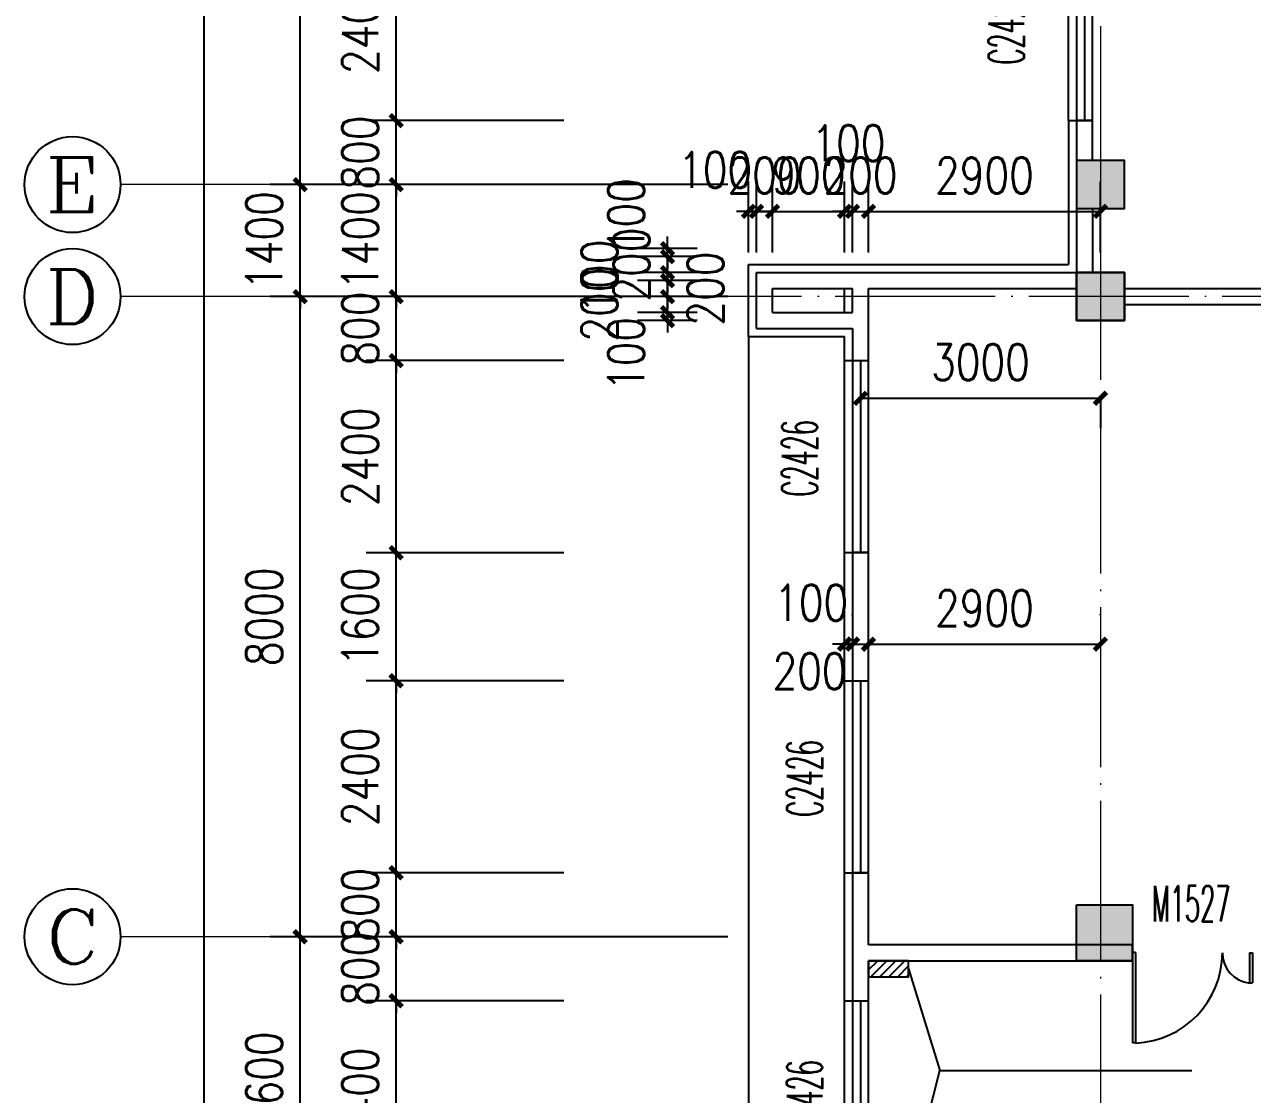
# Model space of a CAD drawing. Extents: x 1417642 to 3570900, y 124798 to 1191112.
# Drawn here: x 1430359 to 1445710, y 402425 to 415795 of the extents above; entities that cross this region are included whole.
import ezdxf
from ezdxf.enums import TextEntityAlignment as Align

# ---------------------------------------------------------------- set-up
doc = ezdxf.new("R2010")
doc.units = 0
doc.header["$LTSCALE"] = 1000
doc.header["$MEASUREMENT"] = 0
doc.linetypes.add('DOTE', pattern=[2.42, 2, -0.2, 0.02, -0.2])
doc.layers.get('0').update_dxf_attribs({"linetype": 'CONTINUOUS'})
doc.layers.get('Defpoints').update_dxf_attribs({"linetype": 'CONTINUOUS'})
for name, color, linetype in [('AXIS', 3, 'CONTINUOUS'), ('AXIS_TEXT', 7, 'CONTINUOUS'), ('colu', 2, 'CONTINUOUS'), ('COLUMN', 9, 'CONTINUOUS'), ('DOTE', 1, 'DOTE'), ('PUB_DIM', 3, 'CONTINUOUS'), ('PUB_HATCH', 8, 'CONTINUOUS'), ('STAIR', 2, 'CONTINUOUS'), ('SURFACE', 6, 'CONTINUOUS'), ('tiaozheng', 20, 'CONTINUOUS'), ('WALL', 4, 'CONTINUOUS'), ('WINDOW', 2, 'CONTINUOUS'), ('WINDOW_TEXT', 7, 'CONTINUOUS'), ('柱填充', 8, 'CONTINUOUS'), ('柱填充 @ 1', 8, 'CONTINUOUS'), ('立面造型', 40, 'CONTINUOUS')]:
    doc.layers.add(name, color=color, linetype=linetype)
doc.styles.add('_TCH_AXIS', font='COMPLEX', dxfattribs={"bigfont": 'GBCBIG'})
doc.styles.add('_TCH_WINDOW', font='ROMANS.shx', dxfattribs={"width": 0.7, "height": 400, "bigfont": 'Z.shx'})
doc.styles.add('DIM_FONT', font='SIMPLEX.shx', dxfattribs={"width": 0.8})
doc.dimstyles.new('DIMN150', dxfattribs={"dimscale": 1.5, "dimtxt": 300, "dimasz": 100, "dimexe": 250, "dimexo": 300, "dimgap": 150, "dimtad": 1, "dimdec": 0, "dimzin": 0, "dimdsep": 46, "dimtxsty": 'DIM_FONT', "dimblk": 'ARCHTICK', "dimcen": 0.09, "dimdle": 1.5, "dimclrt": 7, "dimazin": 2, "dimtfac": 1, "dimtdec": 0, "dimtix": 1, "dimtmove": 2, "dimatfit": 3, "dimldrblk": 'ARCHTICK', "dimfxl": 1, "dimtolj": 1, "dimtzin": 0, "dimarcsym": 0})

# ---------------------------------------------------------------- blocks, each defined once
blk = doc.blocks.new('5873')
at = {"layer": '柱填充 @ 1', "ltscale": 1000}
for points in [[(1507628, 714085), (1508228, 714085), (1508228, 713485), (1507628, 713485)], [(1507628, 706185), (1508328, 706185), (1508328, 705485), (1507628, 705485)]]:
    blk.add_hatch(color=256, dxfattribs=at).paths.add_polyline_path(points)
at = {"layer": 'colu', "ltscale": 1000}
for points in [[(1507628, 714085), (1508228, 714085), (1508228, 713485), (1507628, 713485)], [(1507628, 706185), (1508328, 706185), (1508328, 705485), (1507628, 705485)]]:
    blk.add_lwpolyline(points, close=True, dxfattribs=at)
blk = doc.blocks.new('896')
at = {"layer": '柱填充'}
h = blk.add_hatch(color=256, dxfattribs=at)
h.paths.add_polyline_path([(1580873, 568265), (1580873, 568965), (1580273, 568965), (1580273, 568265)])
h.paths.add_polyline_path([(1572873, 568265), (1572873, 568965), (1572273, 568965), (1572273, 568265)])
h.paths.add_polyline_path([(1564873, 568265), (1564873, 568965), (1564273, 568965), (1564273, 568265)])
h.paths.add_polyline_path([(1556873, 568265), (1556873, 568965), (1556273, 568965), (1556273, 568265)])
h.paths.add_polyline_path([(1546873, 568265), (1546873, 568965), (1546273, 568965), (1546273, 568265)])
h.paths.add_polyline_path([(1536873, 568265), (1536873, 568965), (1536273, 568965), (1536273, 568265)])
h.paths.add_polyline_path([(1533273, 568265), (1533273, 568965), (1532673, 568965), (1532673, 568265)])
h.paths.add_polyline_path([(1523273, 568365), (1523273, 568965), (1522673, 568965), (1522673, 568365)])
h.paths.add_polyline_path([(1590123, 558965), (1589423, 558965), (1589423, 558365), (1590123, 558365)])
h.paths.add_polyline_path([(1580923, 558365), (1580923, 559065), (1580223, 559065), (1580223, 558365)])
h.paths.add_polyline_path([(1572923, 558365), (1572923, 559065), (1572223, 559065), (1572223, 558365)])
h.paths.add_polyline_path([(1564923, 558365), (1564923, 559065), (1564223, 559065), (1564223, 558365)])
h.paths.add_polyline_path([(1556923, 558365), (1556923, 559065), (1556223, 559065), (1556223, 558365)])
h.paths.add_polyline_path([(1546923, 558365), (1546923, 559065), (1546223, 559065), (1546223, 558365)])
h.paths.add_polyline_path([(1536873, 558365), (1536873, 558965), (1536273, 558965), (1536273, 558365)])
h.paths.add_polyline_path([(1533273, 558365), (1533273, 558965), (1532673, 558965), (1532673, 558365)])
h.paths.add_polyline_path([(1523372, 558965), (1522672, 558965), (1522672, 558365), (1523372, 558365)])
h.paths.add_polyline_path([(1590123, 554765), (1590123, 555365), (1589523, 555365), (1589523, 554765)])
h.paths.add_polyline_path([(1580873, 554765), (1580873, 555365), (1580273, 555365), (1580273, 554765)])
h.paths.add_polyline_path([(1572873, 554765), (1572873, 555365), (1572273, 555365), (1572273, 554765)])
h.paths.add_polyline_path([(1564873, 554765), (1564873, 555365), (1564273, 555365), (1564273, 554765)])
h.paths.add_polyline_path([(1556873, 554765), (1556873, 555365), (1556273, 555365), (1556273, 554765)])
h.paths.add_polyline_path([(1546873, 554765), (1546873, 555365), (1546273, 555365), (1546273, 554765)])
h.paths.add_polyline_path([(1536873, 554765), (1536873, 555365), (1536273, 555365), (1536273, 554765)])
h.paths.add_polyline_path([(1533273, 554765), (1533273, 555365), (1532673, 555365), (1532673, 554765)])
h.paths.add_polyline_path([(1523372, 555365), (1522672, 555365), (1522672, 554765), (1523372, 554765)])
h.paths.add_polyline_path([(1590123, 546765), (1590123, 547365), (1589523, 547365), (1589523, 546765)])
h.paths.add_polyline_path([(1580873, 546765), (1580873, 547365), (1580273, 547365), (1580273, 546765)])
h.paths.add_polyline_path([(1572873, 546765), (1572873, 547365), (1572273, 547365), (1572273, 546765)])
h.paths.add_polyline_path([(1564873, 546765), (1564873, 547365), (1564273, 547365), (1564273, 546765)])
h.paths.add_polyline_path([(1556873, 546765), (1556873, 547365), (1556273, 547365), (1556273, 546765)])
h.paths.add_polyline_path([(1546873, 546715), (1546873, 547415), (1546173, 547415), (1546173, 546715)])
h.paths.add_polyline_path([(1536973, 546715), (1536973, 547415), (1536273, 547415), (1536273, 546715)])
h.paths.add_polyline_path([(1533273, 546715), (1533273, 547415), (1532573, 547415), (1532573, 546715)])
h.paths.add_polyline_path([(1523372, 547365), (1522672, 547365), (1522672, 546765), (1523372, 546765)])
h.paths.add_polyline_path([(1546873, 539365), (1546173, 539365), (1546173, 538765), (1546873, 538765)])
h.paths.add_polyline_path([(1536973, 538715), (1536973, 539415), (1536273, 539415), (1536273, 538715)])
h.paths.add_polyline_path([(1533273, 538715), (1533273, 539415), (1532573, 539415), (1532573, 538715)])
h.paths.add_polyline_path([(1523372, 539365), (1522672, 539365), (1522672, 538765), (1523372, 538765)])
h.paths.add_polyline_path([(1546873, 531365), (1546173, 531365), (1546173, 530765), (1546873, 530765)])
h.paths.add_polyline_path([(1536973, 530715), (1536973, 531415), (1536273, 531415), (1536273, 530715)])
h.paths.add_polyline_path([(1533273, 530715), (1533273, 531415), (1532573, 531415), (1532573, 530715)])
h.paths.add_polyline_path([(1523372, 531365), (1522672, 531365), (1522672, 530765), (1523372, 530765)])
h.paths.add_polyline_path([(1546873, 523365), (1546173, 523365), (1546173, 522765), (1546873, 522765)])
h.paths.add_polyline_path([(1536973, 522715), (1536973, 523415), (1536273, 523415), (1536273, 522715)])
h.paths.add_polyline_path([(1533273, 522715), (1533273, 523415), (1532573, 523415), (1532573, 522715)])
h.paths.add_polyline_path([(1523372, 523365), (1522672, 523365), (1522672, 522765), (1523372, 522765)])
h.paths.add_polyline_path([(1546873, 515365), (1546173, 515365), (1546173, 514765), (1546873, 514765)])
h.paths.add_polyline_path([(1536973, 514715), (1536973, 515415), (1536273, 515415), (1536273, 514715)])
h.paths.add_polyline_path([(1533273, 514715), (1533273, 515415), (1532573, 515415), (1532573, 514715)])
h.paths.add_polyline_path([(1523372, 515365), (1522672, 515365), (1522672, 514765), (1523372, 514765)])
h.paths.add_polyline_path([(1546873, 507365), (1546173, 507365), (1546173, 506765), (1546873, 506765)])
h.paths.add_polyline_path([(1536973, 506715), (1536973, 507415), (1536273, 507415), (1536273, 506715)])
h.paths.add_polyline_path([(1533273, 506715), (1533273, 507415), (1532573, 507415), (1532573, 506715)])
h.paths.add_polyline_path([(1523372, 507365), (1522672, 507365), (1522672, 506765), (1523372, 506765)])
h.paths.add_polyline_path([(1546873, 499365), (1546173, 499365), (1546173, 498765), (1546873, 498765)])
h.paths.add_polyline_path([(1536973, 498715), (1536973, 499415), (1536273, 499415), (1536273, 498715)])
h.paths.add_polyline_path([(1533273, 498715), (1533273, 499415), (1532573, 499415), (1532573, 498715)])
h.paths.add_polyline_path([(1523372, 499365), (1522672, 499365), (1522672, 498765), (1523372, 498765)])
h.paths.add_polyline_path([(1546873, 490765), (1546873, 491365), (1546273, 491365), (1546273, 490765)])
h.paths.add_polyline_path([(1536873, 490765), (1536873, 491365), (1536273, 491365), (1536273, 490765)])
h.paths.add_polyline_path([(1533273, 490765), (1533273, 491365), (1532673, 491365), (1532673, 490765)])
h.paths.add_polyline_path([(1523273, 490765), (1523273, 491365), (1522673, 491365), (1522673, 490765)])
at = {"layer": 'colu'}
blk.add_lwpolyline([(1523273, 490765), (1523273, 491365), (1522673, 491365), (1522673, 490765)], close=True, dxfattribs=at)
blk = doc.blocks.new('_ArchTick')
at = {"color": 0, "linetype": 'ByBlock', "const_width": 0.4}
blk.add_lwpolyline([(-0.5, -0.5), (0.5, 0.5)], dxfattribs=at)
blk = doc.blocks.new('*D1577')
at = {"layer": 'Defpoints', "color": 0}
for p in [(1439510, 413461), (1439410, 412495), (1439510, 412495)]:
    blk.add_point(p, dxfattribs=at)
at = {"layer": 'PUB_DIM', "color": 0, "lineweight": -2}
for p, q in [((1439410, 412945), (1439410, 413836)), ((1439510, 412945), (1439510, 413836)), ((1439410, 413461), (1439260, 413461)), ((1439410, 413461), (1439510, 413461)), ((1439510, 413461), (1439660, 413461))]:
    blk.add_line(p, q, dxfattribs=at)
at = {"layer": 'PUB_DIM', "color": 0, "lineweight": -2, "xscale": 150, "yscale": 150, "zscale": 150}
blk.add_blockref('_ArchTick', (1439410, 413461), dxfattribs=at)
at = {"layer": 'PUB_DIM', "color": 0, "lineweight": -2, "xscale": 150, "yscale": 150, "zscale": 150, "rotation": 180}
blk.add_blockref('_ArchTick', (1439510, 413461), dxfattribs=at)
at = {"layer": 'PUB_DIM', "color": 7, "insert": (1438993, 413979), "char_height": 450, "attachment_point": 5, "style": 'DIM_FONT'}
blk.add_mtext('\\A1;100', dxfattribs=at)
blk = doc.blocks.new('*D1578')
at = {"layer": 'Defpoints', "color": 0}
for p in [(1439710, 413461), (1439510, 412495), (1439710, 412495)]:
    blk.add_point(p, dxfattribs=at)
at = {"layer": 'PUB_DIM', "color": 0, "lineweight": -2}
for p, q in [((1439510, 412945), (1439510, 413836)), ((1439710, 412945), (1439710, 413836)), ((1439510, 413461), (1439360, 413461)), ((1439510, 413461), (1439710, 413461)), ((1439710, 413461), (1439860, 413461))]:
    blk.add_line(p, q, dxfattribs=at)
at = {"layer": 'PUB_DIM', "color": 0, "lineweight": -2, "xscale": 150, "yscale": 150, "zscale": 150}
blk.add_blockref('_ArchTick', (1439510, 413461), dxfattribs=at)
at = {"layer": 'PUB_DIM', "color": 0, "lineweight": -2, "xscale": 150, "yscale": 150, "zscale": 150, "rotation": 180}
blk.add_blockref('_ArchTick', (1439710, 413461), dxfattribs=at)
at = {"layer": 'PUB_DIM', "color": 7, "insert": (1439610, 413911), "char_height": 450, "attachment_point": 5, "style": 'DIM_FONT'}
blk.add_mtext('\\A1;200', dxfattribs=at)
blk = doc.blocks.new('*D1579')
at = {"layer": 'Defpoints', "color": 0}
for p in [(1440610, 413461), (1439710, 412495), (1440610, 412495)]:
    blk.add_point(p, dxfattribs=at)
at = {"layer": 'PUB_DIM', "color": 0, "lineweight": -2}
for p, q in [((1439710, 412945), (1439710, 413836)), ((1440610, 412945), (1440610, 413836)), ((1439710, 413461), (1439560, 413461)), ((1439710, 413461), (1440610, 413461)), ((1440610, 413461), (1440760, 413461))]:
    blk.add_line(p, q, dxfattribs=at)
at = {"layer": 'PUB_DIM', "color": 0, "lineweight": -2, "xscale": 150, "yscale": 150, "zscale": 150}
blk.add_blockref('_ArchTick', (1439710, 413461), dxfattribs=at)
at = {"layer": 'PUB_DIM', "color": 0, "lineweight": -2, "xscale": 150, "yscale": 150, "zscale": 150, "rotation": 180}
blk.add_blockref('_ArchTick', (1440610, 413461), dxfattribs=at)
at = {"layer": 'PUB_DIM', "color": 7, "insert": (1440160, 413911), "char_height": 450, "attachment_point": 5, "style": 'DIM_FONT'}
blk.add_mtext('\\A1;900', dxfattribs=at)
blk = doc.blocks.new('*D1580')
at = {"layer": 'Defpoints', "color": 0}
for p in [(1440710, 413461), (1440610, 412495), (1440710, 412495)]:
    blk.add_point(p, dxfattribs=at)
at = {"layer": 'PUB_DIM', "color": 0, "lineweight": -2}
for p, q in [((1440610, 412945), (1440610, 413836)), ((1440710, 412945), (1440710, 413836)), ((1440610, 413461), (1440460, 413461)), ((1440610, 413461), (1440710, 413461)), ((1440710, 413461), (1440860, 413461))]:
    blk.add_line(p, q, dxfattribs=at)
at = {"layer": 'PUB_DIM', "color": 0, "lineweight": -2, "xscale": 150, "yscale": 150, "zscale": 150}
blk.add_blockref('_ArchTick', (1440610, 413461), dxfattribs=at)
at = {"layer": 'PUB_DIM', "color": 0, "lineweight": -2, "xscale": 150, "yscale": 150, "zscale": 150, "rotation": 180}
blk.add_blockref('_ArchTick', (1440710, 413461), dxfattribs=at)
at = {"layer": 'PUB_DIM', "color": 7, "insert": (1440660, 414312), "char_height": 450, "attachment_point": 5, "style": 'DIM_FONT'}
blk.add_mtext('\\A1;100', dxfattribs=at)
blk = doc.blocks.new('*D1581')
at = {"layer": 'Defpoints', "color": 0}
for p in [(1440910, 413461), (1440710, 412495), (1440910, 412495)]:
    blk.add_point(p, dxfattribs=at)
at = {"layer": 'PUB_DIM', "color": 0, "lineweight": -2}
for p, q in [((1440710, 412945), (1440710, 413836)), ((1440910, 412945), (1440910, 413836)), ((1440710, 413461), (1440560, 413461)), ((1440710, 413461), (1440910, 413461)), ((1440910, 413461), (1441060, 413461))]:
    blk.add_line(p, q, dxfattribs=at)
at = {"layer": 'PUB_DIM', "color": 0, "lineweight": -2, "xscale": 150, "yscale": 150, "zscale": 150}
blk.add_blockref('_ArchTick', (1440710, 413461), dxfattribs=at)
at = {"layer": 'PUB_DIM', "color": 0, "lineweight": -2, "xscale": 150, "yscale": 150, "zscale": 150, "rotation": 180}
blk.add_blockref('_ArchTick', (1440910, 413461), dxfattribs=at)
at = {"layer": 'PUB_DIM', "color": 7, "insert": (1440810, 413911), "char_height": 450, "attachment_point": 5, "style": 'DIM_FONT'}
blk.add_mtext('\\A1;200', dxfattribs=at)
blk = doc.blocks.new('*D1582')
at = {"layer": 'Defpoints', "color": 0}
for p in [(1443810, 413461), (1440910, 412495), (1443810, 412495)]:
    blk.add_point(p, dxfattribs=at)
at = {"layer": 'PUB_DIM', "color": 0, "lineweight": -2}
for p, q in [((1440910, 412945), (1440910, 413836)), ((1443810, 412945), (1443810, 413836)), ((1440908, 413461), (1443813, 413461))]:
    blk.add_line(p, q, dxfattribs=at)
at = {"layer": 'PUB_DIM', "color": 0, "lineweight": -2, "xscale": 150, "yscale": 150, "zscale": 150, "rotation": 180}
blk.add_blockref('_ArchTick', (1440910, 413461), dxfattribs=at)
at = {"layer": 'PUB_DIM', "color": 0, "lineweight": -2, "xscale": 150, "yscale": 150, "zscale": 150}
blk.add_blockref('_ArchTick', (1443810, 413461), dxfattribs=at)
at = {"layer": 'PUB_DIM', "color": 7, "insert": (1442360, 413911), "char_height": 450, "attachment_point": 5, "style": 'DIM_FONT'}
blk.add_mtext('\\A1;2900', dxfattribs=at)
blk = doc.blocks.new('*D1583')
at = {"layer": 'Defpoints', "color": 0}
for p in [(1438397, 412995), (1439217, 412995), (1439217, 412895)]:
    blk.add_point(p, dxfattribs=at)
at = {"layer": 'PUB_DIM', "color": 0, "lineweight": -2}
for p, q in [((1438397, 412995), (1438397, 413145)), ((1438767, 412995), (1438022, 412995)), ((1438397, 412895), (1438397, 412995)), ((1438767, 412895), (1438022, 412895)), ((1438397, 412895), (1438397, 412745))]:
    blk.add_line(p, q, dxfattribs=at)
at = {"layer": 'PUB_DIM', "color": 0, "lineweight": -2, "xscale": 150, "yscale": 150, "zscale": 150}
for p, rotation in [((1438397, 412995), 270), ((1438397, 412895), 90)]:
    blk.add_blockref('_ArchTick', p, dxfattribs=dict(at, rotation=rotation))
at = {"layer": 'PUB_DIM', "color": 7, "insert": (1437880, 413413), "char_height": 450, "attachment_point": 5, "rotation": 90, "style": 'DIM_FONT'}
blk.add_mtext('\\A1;100', dxfattribs=at)
blk = doc.blocks.new('*D1584')
at = {"layer": 'Defpoints', "color": 0}
for p in [(1438397, 412895), (1439217, 412895), (1439217, 412695)]:
    blk.add_point(p, dxfattribs=at)
at = {"layer": 'PUB_DIM', "color": 0, "lineweight": -2}
for p, q in [((1438397, 412895), (1438397, 413045)), ((1438767, 412895), (1438022, 412895)), ((1438397, 412695), (1438397, 412895)), ((1438767, 412695), (1438022, 412695)), ((1438397, 412695), (1438397, 412545))]:
    blk.add_line(p, q, dxfattribs=at)
at = {"layer": 'PUB_DIM', "color": 0, "lineweight": -2, "xscale": 150, "yscale": 150, "zscale": 150}
for p, rotation in [((1438397, 412895), 270), ((1438397, 412695), 90)]:
    blk.add_blockref('_ArchTick', p, dxfattribs=dict(at, rotation=rotation))
at = {"layer": 'PUB_DIM', "color": 7, "insert": (1437947, 412795), "char_height": 450, "attachment_point": 5, "rotation": 90, "style": 'DIM_FONT'}
blk.add_mtext('\\A1;200', dxfattribs=at)
blk = doc.blocks.new('*D1585')
at = {"layer": 'Defpoints', "color": 0}
for p in [(1438397, 412695), (1439217, 412695), (1439217, 412595)]:
    blk.add_point(p, dxfattribs=at)
at = {"layer": 'PUB_DIM', "color": 0, "lineweight": -2}
for p, q in [((1438397, 412695), (1438397, 412845)), ((1438767, 412695), (1438022, 412695)), ((1438397, 412595), (1438397, 412695)), ((1438767, 412595), (1438022, 412595)), ((1438397, 412595), (1438397, 412445))]:
    blk.add_line(p, q, dxfattribs=at)
at = {"layer": 'PUB_DIM', "color": 0, "lineweight": -2, "xscale": 150, "yscale": 150, "zscale": 150}
for p, rotation in [((1438397, 412695), 270), ((1438397, 412595), 90)]:
    blk.add_blockref('_ArchTick', p, dxfattribs=dict(at, rotation=rotation))
at = {"layer": 'PUB_DIM', "color": 7, "insert": (1437546, 412645), "char_height": 450, "attachment_point": 5, "rotation": 90, "style": 'DIM_FONT'}
blk.add_mtext('\\A1;100', dxfattribs=at)
blk = doc.blocks.new('*D1586')
at = {"layer": 'Defpoints', "color": 0}
for p in [(1438397, 412595), (1439217, 412595), (1439217, 412395)]:
    blk.add_point(p, dxfattribs=at)
at = {"layer": 'PUB_DIM', "color": 0, "lineweight": -2}
for p, q in [((1438397, 412595), (1438397, 412745)), ((1438767, 412595), (1438022, 412595)), ((1438397, 412395), (1438397, 412595)), ((1438767, 412395), (1438022, 412395)), ((1438397, 412395), (1438397, 412245))]:
    blk.add_line(p, q, dxfattribs=at)
at = {"layer": 'PUB_DIM', "color": 0, "lineweight": -2, "xscale": 150, "yscale": 150, "zscale": 150}
for p, rotation in [((1438397, 412595), 270), ((1438397, 412395), 90)]:
    blk.add_blockref('_ArchTick', p, dxfattribs=dict(at, rotation=rotation))
at = {"layer": 'PUB_DIM', "color": 7, "insert": (1438872, 412495), "char_height": 450, "attachment_point": 5, "rotation": 90, "style": 'DIM_FONT'}
blk.add_mtext('\\A1;200', dxfattribs=at)
blk = doc.blocks.new('*D1587')
at = {"layer": 'Defpoints', "color": 0}
for p in [(1438397, 412395), (1439217, 412395), (1439217, 412195)]:
    blk.add_point(p, dxfattribs=at)
at = {"layer": 'PUB_DIM', "color": 0, "lineweight": -2}
for p, q in [((1438397, 412395), (1438397, 412545)), ((1438767, 412395), (1438022, 412395)), ((1438397, 412195), (1438397, 412395)), ((1438767, 412195), (1438022, 412195)), ((1438397, 412195), (1438397, 412045))]:
    blk.add_line(p, q, dxfattribs=at)
at = {"layer": 'PUB_DIM', "color": 0, "lineweight": -2, "xscale": 150, "yscale": 150, "zscale": 150}
for p, rotation in [((1438397, 412395), 270), ((1438397, 412195), 90)]:
    blk.add_blockref('_ArchTick', p, dxfattribs=dict(at, rotation=rotation))
at = {"layer": 'PUB_DIM', "color": 7, "insert": (1437546, 412295), "char_height": 450, "attachment_point": 5, "rotation": 90, "style": 'DIM_FONT'}
blk.add_mtext('\\A1;200', dxfattribs=at)
blk = doc.blocks.new('*D1588')
at = {"layer": 'Defpoints', "color": 0}
for p in [(1438397, 412195), (1439217, 412195), (1439217, 412095)]:
    blk.add_point(p, dxfattribs=at)
at = {"layer": 'PUB_DIM', "color": 0, "lineweight": -2}
for p, q in [((1438397, 412195), (1438397, 412345)), ((1438767, 412195), (1438022, 412195)), ((1438397, 412095), (1438397, 412195)), ((1438767, 412095), (1438022, 412095)), ((1438397, 412095), (1438397, 411945))]:
    blk.add_line(p, q, dxfattribs=at)
at = {"layer": 'PUB_DIM', "color": 0, "lineweight": -2, "xscale": 150, "yscale": 150, "zscale": 150}
for p, rotation in [((1438397, 412195), 270), ((1438397, 412095), 90)]:
    blk.add_blockref('_ArchTick', p, dxfattribs=dict(at, rotation=rotation))
at = {"layer": 'PUB_DIM', "color": 7, "insert": (1437880, 411678), "char_height": 450, "attachment_point": 5, "rotation": 90, "style": 'DIM_FONT'}
blk.add_mtext('\\A1;100', dxfattribs=at)
blk = doc.blocks.new('*D1589')
at = {"layer": 'Defpoints', "color": 0}
for p in [(1440710, 408052), (1440610, 407965), (1440710, 407965)]:
    blk.add_point(p, dxfattribs=at)
at = {"layer": 'PUB_DIM', "color": 0, "lineweight": -2}
for p, q in [((1440610, 408415), (1440610, 408427)), ((1440710, 408415), (1440710, 408427)), ((1440610, 408052), (1440460, 408052)), ((1440610, 408052), (1440710, 408052)), ((1440710, 408052), (1440860, 408052))]:
    blk.add_line(p, q, dxfattribs=at)
at = {"layer": 'PUB_DIM', "color": 0, "lineweight": -2, "xscale": 150, "yscale": 150, "zscale": 150}
blk.add_blockref('_ArchTick', (1440610, 408052), dxfattribs=at)
at = {"layer": 'PUB_DIM', "color": 0, "lineweight": -2, "xscale": 150, "yscale": 150, "zscale": 150, "rotation": 180}
blk.add_blockref('_ArchTick', (1440710, 408052), dxfattribs=at)
at = {"layer": 'PUB_DIM', "color": 7, "insert": (1440193, 408570), "char_height": 450, "attachment_point": 5, "style": 'DIM_FONT'}
blk.add_mtext('\\A1;100', dxfattribs=at)
blk = doc.blocks.new('*D1590')
at = {"layer": 'Defpoints', "color": 0}
for p in [(1440910, 408052), (1440710, 407965), (1440910, 407965)]:
    blk.add_point(p, dxfattribs=at)
at = {"layer": 'PUB_DIM', "color": 0, "lineweight": -2}
for p, q in [((1440710, 408415), (1440710, 408427)), ((1440910, 408415), (1440910, 408427)), ((1440710, 408052), (1440560, 408052)), ((1440710, 408052), (1440910, 408052)), ((1440910, 408052), (1441060, 408052))]:
    blk.add_line(p, q, dxfattribs=at)
at = {"layer": 'PUB_DIM', "color": 0, "lineweight": -2, "xscale": 150, "yscale": 150, "zscale": 150}
blk.add_blockref('_ArchTick', (1440710, 408052), dxfattribs=at)
at = {"layer": 'PUB_DIM', "color": 0, "lineweight": -2, "xscale": 150, "yscale": 150, "zscale": 150, "rotation": 180}
blk.add_blockref('_ArchTick', (1440910, 408052), dxfattribs=at)
at = {"layer": 'PUB_DIM', "color": 7, "insert": (1440174, 407714), "char_height": 450, "attachment_point": 5, "style": 'DIM_FONT'}
blk.add_mtext('\\A1;200', dxfattribs=at)
blk = doc.blocks.new('*D1591')
at = {"layer": 'Defpoints', "color": 0}
for p in [(1443810, 408052), (1440910, 407965), (1443810, 407965)]:
    blk.add_point(p, dxfattribs=at)
at = {"layer": 'PUB_DIM', "color": 0, "lineweight": -2}
for p, q in [((1440910, 408415), (1440910, 408427)), ((1443810, 408415), (1443810, 408427)), ((1440908, 408052), (1443813, 408052))]:
    blk.add_line(p, q, dxfattribs=at)
at = {"layer": 'PUB_DIM', "color": 0, "lineweight": -2, "xscale": 150, "yscale": 150, "zscale": 150, "rotation": 180}
blk.add_blockref('_ArchTick', (1440910, 408052), dxfattribs=at)
at = {"layer": 'PUB_DIM', "color": 0, "lineweight": -2, "xscale": 150, "yscale": 150, "zscale": 150}
blk.add_blockref('_ArchTick', (1443810, 408052), dxfattribs=at)
at = {"layer": 'PUB_DIM', "color": 7, "insert": (1442360, 408502), "char_height": 450, "attachment_point": 5, "style": 'DIM_FONT'}
blk.add_mtext('\\A1;2900', dxfattribs=at)
blk = doc.blocks.new('*D2079')
at = {"layer": 'Defpoints', "color": 0}
for p in [(1432604, 491395), (1436111, 491395), (1436111, 392795)]:
    blk.add_point(p, dxfattribs=at)
at = {"layer": 'PUB_DIM', "color": 0, "lineweight": -2}
for p, q in [((1432604, 392793), (1432604, 491398)), ((1435661, 491395), (1432229, 491395)), ((1435661, 392795), (1432229, 392795))]:
    blk.add_line(p, q, dxfattribs=at)
at = {"layer": 'PUB_DIM', "color": 0, "lineweight": -2, "xscale": 150, "yscale": 150, "zscale": 150}
for p, rotation in [((1432604, 491395), 90), ((1432604, 392795), 270)]:
    blk.add_blockref('_ArchTick', p, dxfattribs=dict(at, rotation=rotation))
at = {"layer": 'PUB_DIM', "color": 7, "insert": (1432154, 442095), "char_height": 450, "attachment_point": 5, "rotation": 90, "style": 'DIM_FONT'}
blk.add_mtext('\\A1;98600', dxfattribs=at)
blk = doc.blocks.new('*D2090')
at = {"layer": 'AXIS', "color": 0, "lineweight": -2}
for p, q in [((1439153, 421795), (1433429, 421795)), ((1433804, 413793), (1433804, 421798)), ((1439153, 413795), (1433429, 413795))]:
    blk.add_line(p, q, dxfattribs=at)
at = {"layer": 'Defpoints', "color": 0}
for p in [(1433804, 421795), (1439603, 421795), (1439603, 413795)]:
    blk.add_point(p, dxfattribs=at)
at = {"layer": 'AXIS', "color": 0, "lineweight": -2, "xscale": 150, "yscale": 150, "zscale": 150}
for p, rotation in [((1433804, 421795), 90), ((1433804, 413795), 270)]:
    blk.add_blockref('_ArchTick', p, dxfattribs=dict(at, rotation=rotation))
at = {"layer": 'AXIS', "color": 7, "insert": (1433354, 417795), "char_height": 450, "attachment_point": 5, "rotation": 90, "style": 'DIM_FONT'}
blk.add_mtext('\\A1;8000', dxfattribs=at)
blk = doc.blocks.new('*D2091')
at = {"layer": 'AXIS', "color": 0, "lineweight": -2}
for p, q in [((1433804, 413795), (1433804, 413945)), ((1439153, 413795), (1433429, 413795)), ((1433804, 412395), (1433804, 413795)), ((1439153, 412395), (1433429, 412395)), ((1433804, 412395), (1433804, 412245))]:
    blk.add_line(p, q, dxfattribs=at)
at = {"layer": 'Defpoints', "color": 0}
for p in [(1433804, 413795), (1439603, 413795), (1439603, 412395)]:
    blk.add_point(p, dxfattribs=at)
at = {"layer": 'AXIS', "color": 0, "lineweight": -2, "xscale": 150, "yscale": 150, "zscale": 150}
for p, rotation in [((1433804, 413795), 270), ((1433804, 412395), 90)]:
    blk.add_blockref('_ArchTick', p, dxfattribs=dict(at, rotation=rotation))
at = {"layer": 'AXIS', "color": 7, "insert": (1433354, 413095), "char_height": 450, "attachment_point": 5, "rotation": 90, "style": 'DIM_FONT'}
blk.add_mtext('\\A1;1400', dxfattribs=at)
blk = doc.blocks.new('*D2092')
at = {"layer": 'AXIS', "color": 0, "lineweight": -2}
for p, q in [((1439153, 412395), (1433429, 412395)), ((1433804, 404393), (1433804, 412398)), ((1439153, 404395), (1433429, 404395))]:
    blk.add_line(p, q, dxfattribs=at)
at = {"layer": 'Defpoints', "color": 0}
for p in [(1433804, 412395), (1439603, 412395), (1439603, 404395)]:
    blk.add_point(p, dxfattribs=at)
at = {"layer": 'AXIS', "color": 0, "lineweight": -2, "xscale": 150, "yscale": 150, "zscale": 150}
for p, rotation in [((1433804, 412395), 90), ((1433804, 404395), 270)]:
    blk.add_blockref('_ArchTick', p, dxfattribs=dict(at, rotation=rotation))
at = {"layer": 'AXIS', "color": 7, "insert": (1433354, 408395), "char_height": 450, "attachment_point": 5, "rotation": 90, "style": 'DIM_FONT'}
blk.add_mtext('\\A1;8000', dxfattribs=at)
blk = doc.blocks.new('*D2093')
at = {"layer": 'AXIS', "color": 0, "lineweight": -2}
for p, q in [((1439153, 404395), (1433429, 404395)), ((1433804, 400793), (1433804, 404398)), ((1439153, 400795), (1433429, 400795))]:
    blk.add_line(p, q, dxfattribs=at)
at = {"layer": 'Defpoints', "color": 0}
for p in [(1433804, 404395), (1439603, 404395), (1439603, 400795)]:
    blk.add_point(p, dxfattribs=at)
at = {"layer": 'AXIS', "color": 0, "lineweight": -2, "xscale": 150, "yscale": 150, "zscale": 150}
for p, rotation in [((1433804, 404395), 90), ((1433804, 400795), 270)]:
    blk.add_blockref('_ArchTick', p, dxfattribs=dict(at, rotation=rotation))
at = {"layer": 'AXIS', "color": 7, "insert": (1433354, 402595), "char_height": 450, "attachment_point": 5, "rotation": 90, "style": 'DIM_FONT'}
blk.add_mtext('\\A1;3600', dxfattribs=at)
blk = doc.blocks.new('*D2129')
at = {"layer": 'Defpoints', "color": 0}
for p in [(1435004, 416995), (1437553, 416995), (1437553, 414595)]:
    blk.add_point(p, dxfattribs=at)
at = {"layer": 'PUB_DIM', "color": 0, "lineweight": -2}
for p, q in [((1437103, 416995), (1434629, 416995)), ((1435004, 414593), (1435004, 416998)), ((1437103, 414595), (1434629, 414595))]:
    blk.add_line(p, q, dxfattribs=at)
at = {"layer": 'PUB_DIM', "color": 0, "lineweight": -2, "xscale": 150, "yscale": 150, "zscale": 150}
for p, rotation in [((1435004, 416995), 90), ((1435004, 414595), 270)]:
    blk.add_blockref('_ArchTick', p, dxfattribs=dict(at, rotation=rotation))
at = {"layer": 'PUB_DIM', "color": 7, "insert": (1434554, 415795), "char_height": 450, "attachment_point": 5, "rotation": 90, "style": 'DIM_FONT'}
blk.add_mtext('\\A1;2400', dxfattribs=at)
blk = doc.blocks.new('*D2130')
at = {"layer": 'Defpoints', "color": 0}
for p in [(1435004, 414595), (1437553, 414595), (1437553, 413795)]:
    blk.add_point(p, dxfattribs=at)
at = {"layer": 'PUB_DIM', "color": 0, "lineweight": -2}
for p, q in [((1435004, 414595), (1435004, 414745)), ((1437103, 414595), (1434629, 414595)), ((1435004, 413795), (1435004, 414595)), ((1437103, 413795), (1434629, 413795)), ((1435004, 413795), (1435004, 413645))]:
    blk.add_line(p, q, dxfattribs=at)
at = {"layer": 'PUB_DIM', "color": 0, "lineweight": -2, "xscale": 150, "yscale": 150, "zscale": 150}
for p, rotation in [((1435004, 414595), 270), ((1435004, 413795), 90)]:
    blk.add_blockref('_ArchTick', p, dxfattribs=dict(at, rotation=rotation))
at = {"layer": 'PUB_DIM', "color": 7, "insert": (1434554, 414195), "char_height": 450, "attachment_point": 5, "rotation": 90, "style": 'DIM_FONT'}
blk.add_mtext('\\A1;800', dxfattribs=at)
blk = doc.blocks.new('*D2131')
at = {"layer": 'Defpoints', "color": 0}
for p in [(1435004, 413795), (1437553, 413795), (1437553, 412395)]:
    blk.add_point(p, dxfattribs=at)
at = {"layer": 'PUB_DIM', "color": 0, "lineweight": -2}
for p, q in [((1435004, 413795), (1435004, 413945)), ((1437103, 413795), (1434629, 413795)), ((1435004, 412395), (1435004, 413795)), ((1437103, 412395), (1434629, 412395)), ((1435004, 412395), (1435004, 412245))]:
    blk.add_line(p, q, dxfattribs=at)
at = {"layer": 'PUB_DIM', "color": 0, "lineweight": -2, "xscale": 150, "yscale": 150, "zscale": 150}
for p, rotation in [((1435004, 413795), 270), ((1435004, 412395), 90)]:
    blk.add_blockref('_ArchTick', p, dxfattribs=dict(at, rotation=rotation))
at = {"layer": 'PUB_DIM', "color": 7, "insert": (1434554, 413095), "char_height": 450, "attachment_point": 5, "rotation": 90, "style": 'DIM_FONT'}
blk.add_mtext('\\A1;1400', dxfattribs=at)
blk = doc.blocks.new('*D2132')
at = {"layer": 'Defpoints', "color": 0}
for p in [(1435004, 412395), (1437553, 412395), (1437553, 411595)]:
    blk.add_point(p, dxfattribs=at)
at = {"layer": 'PUB_DIM', "color": 0, "lineweight": -2}
for p, q in [((1435004, 412395), (1435004, 412545)), ((1437103, 412395), (1434629, 412395)), ((1435004, 411595), (1435004, 412395)), ((1437103, 411595), (1434629, 411595)), ((1435004, 411595), (1435004, 411445))]:
    blk.add_line(p, q, dxfattribs=at)
at = {"layer": 'PUB_DIM', "color": 0, "lineweight": -2, "xscale": 150, "yscale": 150, "zscale": 150}
for p, rotation in [((1435004, 412395), 270), ((1435004, 411595), 90)]:
    blk.add_blockref('_ArchTick', p, dxfattribs=dict(at, rotation=rotation))
at = {"layer": 'PUB_DIM', "color": 7, "insert": (1434554, 411995), "char_height": 450, "attachment_point": 5, "rotation": 90, "style": 'DIM_FONT'}
blk.add_mtext('\\A1;800', dxfattribs=at)
blk = doc.blocks.new('*D2133')
at = {"layer": 'Defpoints', "color": 0}
for p in [(1435004, 411595), (1437553, 411595), (1437553, 409195)]:
    blk.add_point(p, dxfattribs=at)
at = {"layer": 'PUB_DIM', "color": 0, "lineweight": -2}
for p, q in [((1437103, 411595), (1434629, 411595)), ((1435004, 409193), (1435004, 411598)), ((1437103, 409195), (1434629, 409195))]:
    blk.add_line(p, q, dxfattribs=at)
at = {"layer": 'PUB_DIM', "color": 0, "lineweight": -2, "xscale": 150, "yscale": 150, "zscale": 150}
for p, rotation in [((1435004, 411595), 90), ((1435004, 409195), 270)]:
    blk.add_blockref('_ArchTick', p, dxfattribs=dict(at, rotation=rotation))
at = {"layer": 'PUB_DIM', "color": 7, "insert": (1434554, 410395), "char_height": 450, "attachment_point": 5, "rotation": 90, "style": 'DIM_FONT'}
blk.add_mtext('\\A1;2400', dxfattribs=at)
blk = doc.blocks.new('*D2134')
at = {"layer": 'Defpoints', "color": 0}
for p in [(1435004, 409195), (1437553, 409195), (1437553, 407595)]:
    blk.add_point(p, dxfattribs=at)
at = {"layer": 'PUB_DIM', "color": 0, "lineweight": -2}
for p, q in [((1435004, 409195), (1435004, 409345)), ((1437103, 409195), (1434629, 409195)), ((1435004, 407595), (1435004, 409195)), ((1437103, 407595), (1434629, 407595)), ((1435004, 407595), (1435004, 407445))]:
    blk.add_line(p, q, dxfattribs=at)
at = {"layer": 'PUB_DIM', "color": 0, "lineweight": -2, "xscale": 150, "yscale": 150, "zscale": 150}
for p, rotation in [((1435004, 409195), 270), ((1435004, 407595), 90)]:
    blk.add_blockref('_ArchTick', p, dxfattribs=dict(at, rotation=rotation))
at = {"layer": 'PUB_DIM', "color": 7, "insert": (1434554, 408395), "char_height": 450, "attachment_point": 5, "rotation": 90, "style": 'DIM_FONT'}
blk.add_mtext('\\A1;1600', dxfattribs=at)
blk = doc.blocks.new('*D2135')
at = {"layer": 'Defpoints', "color": 0}
for p in [(1435004, 407595), (1437553, 407595), (1437553, 405195)]:
    blk.add_point(p, dxfattribs=at)
at = {"layer": 'PUB_DIM', "color": 0, "lineweight": -2}
for p, q in [((1437103, 407595), (1434629, 407595)), ((1435004, 405193), (1435004, 407598)), ((1437103, 405195), (1434629, 405195))]:
    blk.add_line(p, q, dxfattribs=at)
at = {"layer": 'PUB_DIM', "color": 0, "lineweight": -2, "xscale": 150, "yscale": 150, "zscale": 150}
for p, rotation in [((1435004, 407595), 90), ((1435004, 405195), 270)]:
    blk.add_blockref('_ArchTick', p, dxfattribs=dict(at, rotation=rotation))
at = {"layer": 'PUB_DIM', "color": 7, "insert": (1434554, 406395), "char_height": 450, "attachment_point": 5, "rotation": 90, "style": 'DIM_FONT'}
blk.add_mtext('\\A1;2400', dxfattribs=at)
blk = doc.blocks.new('*D2136')
at = {"layer": 'Defpoints', "color": 0}
for p in [(1435004, 405195), (1437553, 405195), (1437553, 404395)]:
    blk.add_point(p, dxfattribs=at)
at = {"layer": 'PUB_DIM', "color": 0, "lineweight": -2}
for p, q in [((1435004, 405195), (1435004, 405345)), ((1437103, 405195), (1434629, 405195)), ((1435004, 404395), (1435004, 405195)), ((1437103, 404395), (1434629, 404395)), ((1435004, 404395), (1435004, 404245))]:
    blk.add_line(p, q, dxfattribs=at)
at = {"layer": 'PUB_DIM', "color": 0, "lineweight": -2, "xscale": 150, "yscale": 150, "zscale": 150}
for p, rotation in [((1435004, 405195), 270), ((1435004, 404395), 90)]:
    blk.add_blockref('_ArchTick', p, dxfattribs=dict(at, rotation=rotation))
at = {"layer": 'PUB_DIM', "color": 7, "insert": (1434554, 404795), "char_height": 450, "attachment_point": 5, "rotation": 90, "style": 'DIM_FONT'}
blk.add_mtext('\\A1;800', dxfattribs=at)
blk = doc.blocks.new('*D2137')
at = {"layer": 'Defpoints', "color": 0}
for p in [(1435004, 404395), (1437553, 404395), (1437553, 403595)]:
    blk.add_point(p, dxfattribs=at)
at = {"layer": 'PUB_DIM', "color": 0, "lineweight": -2}
for p, q in [((1435004, 404395), (1435004, 404545)), ((1437103, 404395), (1434629, 404395)), ((1435004, 403595), (1435004, 404395)), ((1437103, 403595), (1434629, 403595)), ((1435004, 403595), (1435004, 403445))]:
    blk.add_line(p, q, dxfattribs=at)
at = {"layer": 'PUB_DIM', "color": 0, "lineweight": -2, "xscale": 150, "yscale": 150, "zscale": 150}
for p, rotation in [((1435004, 404395), 270), ((1435004, 403595), 90)]:
    blk.add_blockref('_ArchTick', p, dxfattribs=dict(at, rotation=rotation))
at = {"layer": 'PUB_DIM', "color": 7, "insert": (1434554, 403995), "char_height": 450, "attachment_point": 5, "rotation": 90, "style": 'DIM_FONT'}
blk.add_mtext('\\A1;800', dxfattribs=at)
blk = doc.blocks.new('*D2138')
at = {"layer": 'Defpoints', "color": 0}
for p in [(1435004, 403595), (1437553, 403595), (1437553, 401195)]:
    blk.add_point(p, dxfattribs=at)
at = {"layer": 'PUB_DIM', "color": 0, "lineweight": -2}
for p, q in [((1437103, 403595), (1434629, 403595)), ((1435004, 401193), (1435004, 403598)), ((1437103, 401195), (1434629, 401195))]:
    blk.add_line(p, q, dxfattribs=at)
at = {"layer": 'PUB_DIM', "color": 0, "lineweight": -2, "xscale": 150, "yscale": 150, "zscale": 150}
for p, rotation in [((1435004, 403595), 90), ((1435004, 401195), 270)]:
    blk.add_blockref('_ArchTick', p, dxfattribs=dict(at, rotation=rotation))
at = {"layer": 'PUB_DIM', "color": 7, "insert": (1434554, 402395), "char_height": 450, "attachment_point": 5, "rotation": 90, "style": 'DIM_FONT'}
blk.add_mtext('\\A1;2400', dxfattribs=at)
blk = doc.blocks.new('*D2306')
at = {"layer": 'Defpoints', "color": 0}
for p in [(1440810, 411566), (1443810, 411566), (1443810, 411125)]:
    blk.add_point(p, dxfattribs=at)
at = {"layer": 'PUB_DIM', "color": 0, "lineweight": -2}
for p, q in [((1440808, 411125), (1443813, 411125)), ((1440810, 411116), (1440810, 410750)), ((1443810, 411116), (1443810, 410750))]:
    blk.add_line(p, q, dxfattribs=at)
at = {"layer": 'PUB_DIM', "color": 0, "lineweight": -2, "xscale": 150, "yscale": 150, "zscale": 150, "rotation": 180}
blk.add_blockref('_ArchTick', (1440810, 411125), dxfattribs=at)
at = {"layer": 'PUB_DIM', "color": 0, "lineweight": -2, "xscale": 150, "yscale": 150, "zscale": 150}
blk.add_blockref('_ArchTick', (1443810, 411125), dxfattribs=at)
at = {"layer": 'PUB_DIM', "color": 7, "insert": (1442310, 411575), "char_height": 450, "attachment_point": 5, "style": 'DIM_FONT'}
blk.add_mtext('\\A1;3000', dxfattribs=at)
blk = doc.blocks.new('_FZH')
blk.add_lwpolyline([(-0.5, -0.5), (0.5, -0.5), (0.5, 0.5), (-0.5, 0.5)], close=True)
at = {"layer": 'PUB_HATCH'}
blk.add_solid([(-0.5, -0.5), (0.5, -0.5), (-0.5, 0.5), (0.5, 0.5)], dxfattribs=at)
blk = doc.blocks.new('$TCHSYS$WIN2D')
for p, q in [((-0.5, 0.5), (0.5, 0.5)), ((-0.5, 0.5), (-0.5, -0.5)), ((0.5, 0.5), (0.5, -0.5)), ((0.5, 0.1667), (-0.5, 0.1667)), ((0.5, -0.1667), (-0.5, -0.1667)), ((-0.5, -0.5), (0.5, -0.5))]:
    blk.add_line(p, q)
blk = doc.blocks.new('$DorLib2D$00000225')
at = {"color": 0}
for p, q in [((0.475, -0.001), (0.475, 0.752)), ((0.475, 0.752), (0.5, 0.752)), ((0.5, -0.001), (0.5, 0.752)), ((-0.5, 0), (-0.5, 0.252)), ((-0.475, 0.252), (-0.5, 0.252)), ((-0.475, 0), (-0.475, 0.252)), ((-0.475, 0), (-0.5, 0)), ((0.475, -0.001), (0.5, -0.001))]:
    blk.add_line(p, q, dxfattribs=at)
for centre, radius, start, end in [((0.505, -0.002), 0.755, 92.2493, 179.7238), ((-0.501, 0.003), 0.251, 359.7899, 84.0974)]:
    blk.add_arc(centre, radius, start, end, dxfattribs=at)

msp = doc.modelspace()

# ---------------------------------------------------------------- hatches: boundary and pattern name
at = {"layer": 'STAIR'}
h = msp.add_hatch(dxfattribs=at)
h.set_pattern_fill('ANSI31', color=256, scale=50)
h.set_pattern_definition([(45, (-840.14, -76546.26), (-56.1266008, 56.1266008), [])])
h.paths.add_polyline_path([(1440910.3, 404095.5), (1440910.3, 403895.5), (1441410.3, 403895.5), (1441410.3, 404095.5)])

# ---------------------------------------------------------------- linework, layer by layer
at = {"layer": 'AXIS', "lineweight": 0}
for p, q in [((1437407.4, 413795.5), (1431559, 413795.5)), ((1437407.4, 412395.5), (1431559, 412395.5)), ((1437407.4, 404395.5), (1431559, 404395.5))]:
    msp.add_line(p, q, dxfattribs=at)
at = {"layer": 'AXIS'}
for centre in [(1430959, 413795.5), (1430959, 412395.5), (1430959, 404395.5)]:
    msp.add_circle(centre, 600, dxfattribs=at)
at = {"layer": 'DOTE', "lineweight": 0}
for points in [[(1443810.3, 495635.3), (1443810.3, 385594.9)], [(1597373.8, 412395.5), (1431783.9, 412395.5)]]:
    msp.add_lwpolyline(points, dxfattribs=at)
at = {"layer": 'STAIR'}
for p, q in [((1441410.3, 403995.5), (1441804, 402725.5)), ((1441410.3, 401195.5), (1441804, 402725.5)), ((1441804, 402725.5), (1444953.3, 402725.5))]:
    msp.add_line(p, q, dxfattribs=at)
msp.add_lwpolyline([(1440910.3, 404095.5), (1440910.3, 403895.5), (1441410.3, 403895.5), (1441410.3, 404095.5), (1440910.3, 404095.5)], dxfattribs=at)
at = {"layer": 'SURFACE'}
for p, q in [((1443410.3, 414595.5), (1443510.3, 414595.5)), ((1443410.3, 414595.5), (1443410.3, 413795.5)), ((1443410.3, 413795.5), (1443410.3, 412795.5)), ((1439410.3, 412795.5), (1440810.3, 412795.5)), ((1439410.3, 411895.5), (1439410.3, 412795.5)), ((1440810.3, 412795.5), (1443410.3, 412795.5)), ((1440610.3, 412195.5), (1440610.3, 412495.5)), ((1439410.3, 411895.5), (1440610.3, 411895.5)), ((1440610.3, 411595.5), (1440610.3, 411895.5)), ((1440610.3, 411595.5), (1440710.3, 411595.5)), ((1440610.3, 409195.5), (1440710.3, 409195.5)), ((1440610.3, 407595.5), (1440610.3, 409195.5)), ((1440610.3, 407595.5), (1440710.3, 407595.5)), ((1440610.3, 405195.5), (1440710.3, 405195.5)), ((1440610.3, 404195.5), (1440610.3, 405195.5)), ((1440610.3, 403595.5), (1440610.3, 404195.5)), ((1440610.3, 403595.5), (1440710.3, 403595.5))]:
    msp.add_line(p, q, dxfattribs=at)
at = {"layer": 'WALL'}
for p, q in [((1443710.3, 414595.5), (1443510.3, 414595.5)), ((1443510.3, 414595.5), (1443510.3, 414095.5)), ((1443710.3, 414095.5), (1443710.3, 414595.5)), ((1443510.3, 413495.5), (1443510.3, 412695.5)), ((1443710.3, 413495.5), (1443710.3, 412695.5)), ((1439510.3, 412695.5), (1440810.3, 412695.5)), ((1439510.3, 411995.5), (1439510.3, 412695.5)), ((1440810.3, 412695.5), (1443510.3, 412695.5)), ((1439710.3, 412495.5), (1440710.3, 412495.5)), ((1439710.3, 412195.5), (1439710.3, 412495.5)), ((1440710.3, 412195.5), (1440710.3, 412495.5)), ((1440910.3, 412495.5), (1443510.3, 412495.5)), ((1440910.3, 412095.5), (1440910.3, 412495.5)), ((1444110.3, 412495.5), (1453510.3, 412495.5)), ((1439710.3, 412195.5), (1440710.3, 412195.5)), ((1444110.3, 412295.5), (1453510.3, 412295.5)), ((1440910.3, 411595.5), (1440910.3, 412095.5)), ((1439510.3, 411995.5), (1440710.3, 411995.5)), ((1440710.3, 411995.5), (1440710.3, 411595.5)), ((1440710.3, 411595.5), (1440910.3, 411595.5)), ((1440910.3, 409195.5), (1440710.3, 409195.5)), ((1440710.3, 409195.5), (1440710.3, 407595.5)), ((1440910.3, 407595.5), (1440910.3, 409195.5)), ((1440710.3, 407595.5), (1440910.3, 407595.5)), ((1440910.3, 405195.5), (1440710.3, 405195.5)), ((1440710.3, 405195.5), (1440710.3, 404195.5)), ((1440910.3, 404295.5), (1440910.3, 405195.5)), ((1444210.3, 404295.5), (1440910.3, 404295.5)), ((1444210.3, 404095.5), (1444210.3, 404295.5)), ((1440710.3, 404195.5), (1440710.3, 403595.5)), ((1440910.3, 404095.5), (1444210.3, 404095.5)), ((1440910.3, 403595.5), (1440910.3, 404095.5)), ((1440710.3, 403595.5), (1440910.3, 403595.5))]:
    msp.add_line(p, q, dxfattribs=at)
at = {"layer": '立面造型'}
msp.add_line((1439410.3, 411895.5), (1439410.3, 401195.5), dxfattribs=at)

# ---------------------------------------------------------------- block references
at = {"layer": 'COLUMN', "lineweight": 0, "xscale": 600, "yscale": 600, "zscale": 600}
for p in [(1443810.3, 413795.5), (1443810.3, 412395.5)]:
    msp.add_blockref('_FZH', p, dxfattribs=at)
at = {"layer": 'tiaozheng'}
for name, p in [('896', (-79162.5, -77269.7)), ('5873', (-64117.3, -301389.9))]:
    msp.add_blockref(name, p, dxfattribs=at)
at = {"layer": 'WINDOW', "color": 2}
ref = msp.add_blockref('$TCHSYS$WIN2D', (1443560.3, 415795.5), dxfattribs=dict(at, xscale=-2400, yscale=-300, zscale=-2400, rotation=270))
ref.add_attrib('A', 'C2426', (1442856.9, 415296.7), dxfattribs={"layer": 'WINDOW_TEXT', "color": 2, "height": 446.25, "rotation": 90, "style": '_TCH_WINDOW', "width": 0.494118})
ref = msp.add_blockref('$TCHSYS$WIN2D', (1440760.3, 410395.5), dxfattribs=dict(at, xscale=2400, yscale=300, zscale=2400, rotation=89.99999999998143))
ref.add_attrib('A', 'C2426', (1440272.4, 409896.7), dxfattribs={"layer": 'WINDOW_TEXT', "color": 2, "height": 446.25, "rotation": 90, "style": '_TCH_WINDOW', "width": 0.494118})
ref = msp.add_blockref('$TCHSYS$WIN2D', (1440760.3, 406395.5), dxfattribs=dict(at, xscale=2400, yscale=300, zscale=2400, rotation=89.99999999998143))
ref.add_attrib('A', 'C2426', (1440333.5, 405896.7), dxfattribs={"layer": 'WINDOW_TEXT', "color": 2, "height": 446.25, "rotation": 90, "style": '_TCH_WINDOW', "width": 0.494118})
at = {"layer": 'WINDOW', "lineweight": 0}
ref = msp.add_blockref('$DorLib2D$00000225', (1444960.3, 404195.5), dxfattribs=dict(at, xscale=-1500, yscale=-1500, zscale=-1500))
ref.add_attrib('A', 'M1527', (1444451, 404584.8), dxfattribs={"layer": 'WINDOW_TEXT', "lineweight": 0, "height": 446.25, "style": '_TCH_WINDOW', "width": 0.494118})
at = {"layer": 'WINDOW', "color": 2}
ref = msp.add_blockref('$TCHSYS$WIN2D', (1440760.3, 402395.5), dxfattribs=dict(at, xscale=2400, yscale=300, zscale=2400, rotation=89.99999999997915))
ref.add_attrib('A', 'C2426', (1440333.5, 401896.7), dxfattribs={"layer": 'WINDOW_TEXT', "color": 2, "height": 446.25, "rotation": 90, "style": '_TCH_WINDOW', "width": 0.494118})

# ---------------------------------------------------------------- texts
at = {"layer": 'AXIS_TEXT', "style": '_TCH_AXIS'}
for s, width, p, p2 in [('E', 1.3125, (1430619.5, 413456), (1431298.4, 413456)), ('D', 1.235294, (1430619.5, 412056), (1431298.4, 412056)), ('C', 1.4, (1430619.5, 404056), (1431298.4, 404056))]:
    msp.add_text(s, height=678.8, dxfattribs=dict(at, width=width)).set_placement(p, p2, align=Align.FIT)

# ---------------------------------------------------------------- dimensions: what is measured, and where the dimension line sits
at = {"layer": 'AXIS'}
for p1, p2, picture, middle in [((1439602.8, 413795.5), (1439602.8, 421795.5), '*D2090', (1433353.9, 417795.5)), ((1439602.8, 412395.5), (1439602.8, 413795.5), '*D2091', (1433353.9, 413095.5)), ((1439602.8, 404395.5), (1439602.8, 412395.5), '*D2092', (1433353.9, 408395.5)), ((1439602.8, 400795.5), (1439602.8, 404395.5), '*D2093', (1433353.9, 402595.5))]:
    dim = msp.add_aligned_dim(p1=p1, p2=p2, distance=5799, dimstyle='DIMN150', dxfattribs=at)
    dim.commit()
    dim.dimension.update_dxf_attribs({"geometry": picture, "text_midpoint": middle})
at = {"layer": 'PUB_DIM'}
for p1, p2, distance, picture, middle in [((1436111.2, 392795.5), (1436111.2, 491395.5), 3507.3, '*D2079', (1432153.9, 442095.5)), ((1437552.9, 414595.5), (1437552.9, 416995.5), 2549, '*D2129', (1434553.9, 415795.5)), ((1437552.9, 413795.5), (1437552.9, 414595.5), 2549, '*D2130', (1434553.9, 414195.5)), ((1439510.3, 412495.5), (1439710.3, 412495.5), 965.7, '*D1578', (1439610.3, 413911.2)), ((1439710.3, 412495.5), (1440610.3, 412495.5), 965.7, '*D1579', (1440160.3, 413911.2)), ((1440710.3, 412495.5), (1440910.3, 412495.5), 965.7, '*D1581', (1440810.3, 413911.2)), ((1440910.3, 412495.5), (1443810.3, 412495.5), 965.7, '*D1582', (1442360.3, 413911.2)), ((1437552.9, 412395.5), (1437552.9, 413795.5), 2549, '*D2131', (1434553.9, 413095.5)), ((1439217.2, 412695.5), (1439217.2, 412895.5), 820.2, '*D1584', (1437947.1, 412795.5)), ((1437552.9, 411595.5), (1437552.9, 412395.5), 2549, '*D2132', (1434553.9, 411995.5)), ((1440810.3, 411566), (1443810.3, 411566), -440.8, '*D2306', (1442310.3, 411575.1)), ((1437552.9, 409195.5), (1437552.9, 411595.5), 2549, '*D2133', (1434553.9, 410395.5)), ((1437552.9, 407595.5), (1437552.9, 409195.5), 2549, '*D2134', (1434553.9, 408395.5)), ((1440910.3, 407965), (1443810.3, 407965), 87.4, '*D1591', (1442360.3, 408502.4)), ((1437552.9, 405195.5), (1437552.9, 407595.5), 2549, '*D2135', (1434553.9, 406395.5)), ((1437552.9, 404395.5), (1437552.9, 405195.5), 2549, '*D2136', (1434553.9, 404795.5)), ((1437552.9, 403595.5), (1437552.9, 404395.5), 2549, '*D2137', (1434553.9, 403995.5)), ((1437552.9, 401195.5), (1437552.9, 403595.5), 2549, '*D2138', (1434553.9, 402395.5))]:
    dim = msp.add_aligned_dim(p1=p1, p2=p2, distance=distance, dimstyle='DIMN150', dxfattribs=at)
    dim.commit()
    dim.dimension.update_dxf_attribs({"geometry": picture, "text_midpoint": middle})
for base, p1, p2, angle, picture, middle in [((1440710.3, 413461.2), (1440610.3, 412495.5), (1440710.3, 412495.5), 0, '*D1580', (1440660.3, 414312.5)), ((1439510.3, 413461.2), (1439410.3, 412495.5), (1439510.3, 412495.5), 0, '*D1577', (1438992.5, 413978.7)), ((1438397.1, 412995.5), (1439217.2, 412895.5), (1439217.2, 412995.5), 90, '*D1583', (1437879.6, 413413.2)), ((1438397.1, 412695.5), (1439217.2, 412595.5), (1439217.2, 412695.5), 90, '*D1585', (1437545.8, 412645.5)), ((1438397.1, 412595.5), (1439217.2, 412395.5), (1439217.2, 412595.5), 90, '*D1586', (1438872.4, 412495.5)), ((1438397.1, 412395.5), (1439217.2, 412195.5), (1439217.2, 412395.5), 90, '*D1587', (1437545.8, 412295.5)), ((1438397.1, 412195.5), (1439217.2, 412095.5), (1439217.2, 412195.5), 90, '*D1588', (1437879.6, 411677.7)), ((1440710.3, 408052.4), (1440610.3, 407965), (1440710.3, 407965), 0, '*D1589', (1440192.5, 408569.9)), ((1440910.3, 408052.4), (1440710.3, 407965), (1440910.3, 407965), 0, '*D1590', (1440174, 407713.6))]:
    dim = msp.add_linear_dim(base=base, p1=p1, p2=p2, angle=angle, dimstyle='DIMN150', dxfattribs=at)
    dim.commit()
    dim.dimension.update_dxf_attribs({"geometry": picture, "text_midpoint": middle, "dimtype": 129})

doc.saveas('drawing.dxf')
